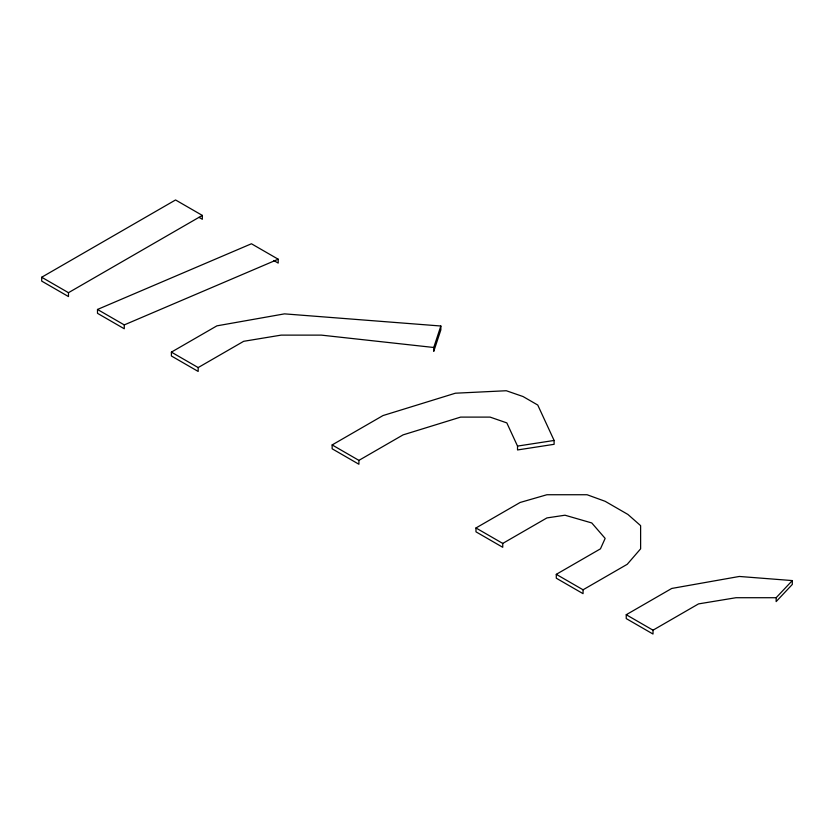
<?xml version="1.0" encoding="UTF-8"?>
<svg xmlns="http://www.w3.org/2000/svg" width="834" height="834" viewBox="0 0 834 834"><rect width="100%" height="100%" fill="white"/><g stroke="black" fill="none" stroke-linecap="round" stroke-linejoin="round"><path stroke-width="1.25" d="M433.763 347.486L440.842 326.011L284.509 313.865L216.913 325.844L171.397 352.125L171.397 355.982L198.169 371.443L198.169 367.575L243.684 341.304L281.162 335.122L321.319 335.122L433.763 347.486L433.763 351.354L440.842 329.878L440.842 326.011M776.152 597.717L792.3 580.579L739.341 576.461L671.745 588.45L626.24 614.721L626.24 618.588L653.012 634.038L653.012 630.181L698.517 603.899L735.995 597.717L776.152 597.717L776.152 601.585L792.3 584.446L792.3 580.579M202.328 215.412L68.471 292.692L68.471 296.56L41.7 281.1L41.7 277.242L175.557 199.962L202.328 215.412L202.328 219.279L198.982 217.351M332.141 444.929L383.004 415.561L455.395 393.21L506.301 390.739L523.033 396.536L537.753 405.043L554.11 440.456L554.11 444.313L517.528 449.953L517.528 446.086L506.822 422.901L490.09 417.104L460.639 417.104L403.083 434.879L358.912 460.378L332.141 444.929L332.141 448.786L358.912 464.246L358.912 460.378M556.288 574.334L600.459 548.835L605.15 538.399L591.765 522.949L564.993 515.214L546.916 517.924L502.746 543.424L502.746 547.292L475.974 531.831L475.974 527.964L520.145 502.464L546.916 494.739L587.073 494.739L605.15 501.307L627.908 514.442L640.616 525.649L640.616 548.835L627.231 564.295L583.06 589.794L556.288 574.334L556.288 578.202L583.06 593.662L583.06 589.794M273.74 260.51L278.202 263.085L278.202 259.218L124.266 324.906L97.495 309.456L97.495 313.323L124.266 328.773L124.266 324.906M97.495 309.456L251.43 243.768L278.202 259.218M517.528 446.086L554.11 440.456M41.7 277.242L68.471 292.692M171.397 352.125L198.169 367.575M475.974 527.964L502.746 543.424M626.24 614.721L653.012 630.181"/></g></svg>
